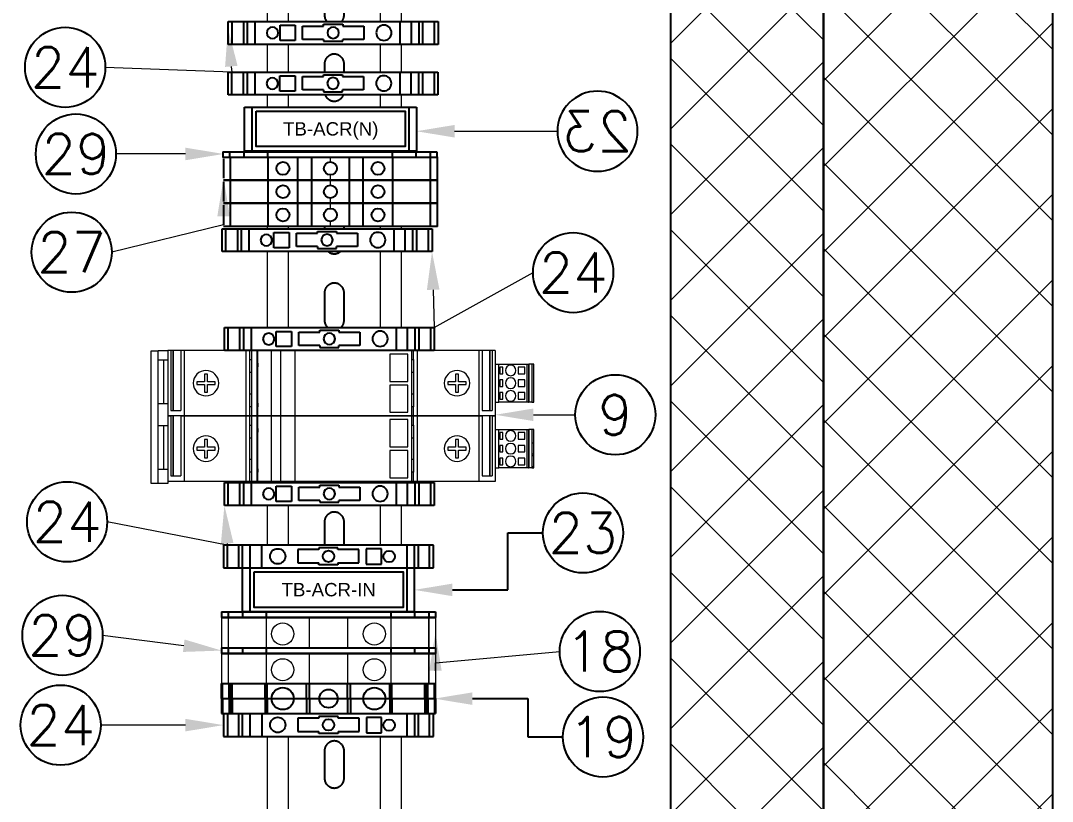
# Model space of a CAD drawing. Header units: millimetres. Extents: x 2205 to 3814, y 620 to 2277.
# Drawn here: x 3066.1 to 3336.4, y 934.2 to 1138.8 of the extents above; entities that cross this region are included whole.
import ezdxf
from ezdxf import colors
from ezdxf.entities.mleader import LeaderData, LeaderLine
from ezdxf.enums import TextEntityAlignment as Align
from ezdxf.math import Vec2, Vec3

# ---------------------------------------------------------------- set-up
doc = ezdxf.new("R2010")
doc.units = ezdxf.units.MM
doc.set_wipeout_variables(frame=1)
for name, color, linetype, lineweight in [('EL-achurados', 7, 'Continuous', 9), ('EL-componentes', 7, 'Continuous', 25), ('EL-Cotas', 7, 'Continuous', 18)]:
    doc.layers.add(name, color=color, linetype=linetype, lineweight=lineweight)
doc.styles.add('ROMANS', font='romans.shx', dxfattribs={"height": 14})
doc.styles.get("Standard").update_dxf_attribs({"font": 'arial.ttf'})

# ---------------------------------------------------------------- blocks, each defined once
blk = doc.blocks.new('*U17')
blk.add_wipeout([(91.17, 48.55), (641.17, 48.55), (641.17, 13.55), (91.17, 13.55)])
for points in [[(91.16, 48.55), (641.18, 48.55), (641.18, 13.55), (91.16, 13.55)], [(91.17, 43.05), (641.17, 43.05), (641.17, 19.05), (91.17, 19.05), (91.17, 31.05)]]:
    blk.add_lwpolyline(points, close=True)
at = {"layer": 'EL-componentes', "color": 7, "linetype": 'Continuous', "lineweight": 25}
for points in [[(385.14, 33.55), (381.67, 33.55), (378.2, 33.55), (375.42, 33.55), (375.42, 31.05), (375.42, 28.55), (378.2, 28.55), (381.67, 28.55), (385.14, 28.55), (386.75, 28.55), (387.55, 29.8), (388.35, 31.05), (387.55, 32.3), (386.75, 33.55), (385.14, 33.55)], [(405.14, 33.55), (401.67, 33.55), (398.2, 33.55), (395.42, 33.55), (395.42, 31.05), (395.42, 28.55), (398.2, 28.55), (401.67, 28.55), (405.14, 28.55), (406.75, 28.55), (407.55, 29.8), (408.35, 31.05), (407.55, 32.3), (406.75, 33.55), (405.14, 33.55)], [(425.14, 33.55), (421.67, 33.55), (418.2, 33.55), (415.42, 33.55), (415.42, 31.05), (415.42, 28.55), (418.2, 28.55), (421.67, 28.55), (425.14, 28.55), (426.75, 28.55), (427.55, 29.8), (428.35, 31.05), (427.55, 32.3), (426.75, 33.55), (425.14, 33.55)], [(445.14, 33.55), (441.67, 33.55), (438.2, 33.55), (435.42, 33.55), (435.42, 31.05), (435.42, 28.55), (438.2, 28.55), (441.67, 28.55), (445.14, 28.55), (446.75, 28.55), (447.55, 29.8), (448.35, 31.05), (447.55, 32.3), (446.75, 33.55), (445.14, 33.55)], [(465.14, 33.55), (461.67, 33.55), (458.2, 33.55), (455.42, 33.55), (455.42, 31.05), (455.42, 28.55), (458.2, 28.55), (461.67, 28.55), (465.14, 28.55), (466.75, 28.55), (467.55, 29.8), (468.35, 31.05), (467.55, 32.3), (466.75, 33.55), (465.14, 33.55)], [(485.14, 33.55), (481.67, 33.55), (478.2, 33.55), (475.42, 33.55), (475.42, 31.05), (475.42, 28.55), (478.2, 28.55), (481.67, 28.55), (485.14, 28.55), (486.75, 28.55), (487.55, 29.8), (488.35, 31.05), (487.55, 32.3), (486.75, 33.55), (485.14, 33.55)], [(505.14, 33.55), (501.67, 33.55), (498.2, 33.55), (495.42, 33.55), (495.42, 31.05), (495.42, 28.55), (498.2, 28.55), (501.67, 28.55), (505.14, 28.55), (506.75, 28.55), (507.55, 29.8), (508.35, 31.05), (507.55, 32.3), (506.75, 33.55), (505.14, 33.55)], [(525.14, 33.55), (521.67, 33.55), (518.2, 33.55), (515.42, 33.55), (515.42, 31.05), (515.42, 28.55), (518.2, 28.55), (521.67, 28.55), (525.14, 28.55), (526.75, 28.55), (527.55, 29.8), (528.35, 31.05), (527.55, 32.3), (526.75, 33.55), (525.14, 33.55)], [(545.14, 33.55), (541.67, 33.55), (538.2, 33.55), (535.42, 33.55), (535.42, 31.05), (535.42, 28.55), (538.2, 28.55), (541.67, 28.55), (545.14, 28.55), (546.75, 28.55), (547.55, 29.8), (548.35, 31.05), (547.55, 32.3), (546.75, 33.55), (545.14, 33.55)], [(565.14, 33.55), (561.67, 33.55), (558.2, 33.55), (555.42, 33.55), (555.42, 31.05), (555.42, 28.55), (558.2, 28.55), (561.67, 28.55), (565.14, 28.55), (566.75, 28.55), (567.55, 29.8), (568.35, 31.05), (567.55, 32.3), (566.75, 33.55), (565.14, 33.55)], [(585.14, 33.55), (581.67, 33.55), (578.2, 33.55), (575.42, 33.55), (575.42, 31.05), (575.42, 28.55), (578.2, 28.55), (581.67, 28.55), (585.14, 28.55), (586.75, 28.55), (587.55, 29.8), (588.35, 31.05), (587.55, 32.3), (586.75, 33.55), (585.14, 33.55)]]:
    blk.add_rational_spline(points, [1, 1, 1, 0.707107250279, 1, 0.707107250279, 1, 1, 1, 0.866024791583, 1, 0.866024791583, 1, 0.866024791583, 1], degree=2, knots=[0, 0, 0, 1, 1, 2.570795, 2.570795, 4.14159, 4.14159, 5.14159, 5.14159, 6.18879, 6.18879, 7.23599, 7.23599, 8.28319, 8.28319, 8.28319], dxfattribs=at)
blk = doc.blocks.new('1492-erl35')
at = {"color": 7, "linetype": 'Continuous', "lineweight": 20}
blk.add_wipeout([(0, -27.5), (6, -27.5), (6, 27.5), (0, 27.5)], dxfattribs=at).dxf.layer = 'EL-componentes'
at = {"layer": 'EL-componentes', "color": 7, "linetype": 'Continuous'}
for p, q in [((6, 27.5), (0, 27.5)), ((0, 27.5), (0, -27.5)), ((6, -27.5), (6, 27.5)), ((6, 26.5), (0, 26.5)), ((0, 23.5), (6, 23.5)), ((0, 22.5), (6, 22.5)), ((0, 20.5), (6, 20.5)), ((6, 17.5), (0, 17.5)), ((4.8, 8), (1.3, 8)), ((1.3, 8), (1.3, 2.5)), ((4.8, 2.5), (4.8, 8)), ((0.8, -2.5), (0.8, 2.5)), ((0.8, 2.5), (1.3, 2.5)), ((5.3, 2.5), (4.8, 2.5)), ((5.3, -2.5), (5.3, 2.5)), ((1.3, -2.5), (0.8, -2.5)), ((1.3, -2.5), (1.3, -8)), ((4.8, -8), (4.8, -2.5)), ((4.8, -8), (4.8, -2.5)), ((4.8, -2.5), (5.3, -2.5)), ((1.3, -8), (4.8, -8)), ((5, -9.91), (1, -9.91)), ((1, -9.91), (1, -13.91)), ((5, -13.91), (5, -9.91)), ((1, -13.91), (5, -13.91)), ((6, -20.5), (0, -20.5)), ((6, -22.5), (0, -22.5)), ((6, -23.5), (0, -23.5)), ((0, -26.5), (6, -26.5)), ((0, -27.5), (6, -27.5))]:
    blk.add_line(p, q, dxfattribs=at)
for centre, radius in [((3.05, 13.29), 2), ((3.05, 0), 1.5), ((3, -15.9), 1.5)]:
    blk.add_circle(centre, radius, dxfattribs=at)
blk = doc.blocks.new('1492-GM35')
at = {"linetype": 'Continuous'}
blk.add_wipeout([(-22.5, 0), (-22.5, -11.5), (22.5, -11.5), (22.5, 0)], dxfattribs=at).dxf.layer = 'EL-componentes'
at = {"layer": 'EL-componentes', "linetype": 'Continuous'}
for p, q in [((-22.5, -11.5), (-22.5, 0)), ((-22.5, 0), (22.5, 0)), ((-20.5, -11.5), (-20.5, 0)), ((20.5, 0), (20.5, -11.5)), ((22.5, 0), (22.5, -11.5)), ((22.5, -11.5), (-22.5, -11.5))]:
    blk.add_line(p, q, dxfattribs=at)
blk.add_lwpolyline([(-19.44, -1.03), (19.58, -1.03), (19.58, -10.35), (-19.44, -10.35)], close=True, dxfattribs=at)
blk = doc.blocks.new('1492-J4')
at = {"color": 7, "linetype": 'Continuous', "lineweight": 25}
blk.add_wipeout([(-3.05, 28), (3.05, 28), (3.05, -28), (-3.05, -28)], dxfattribs=at).dxf.layer = 'EL-componentes'
at = {"layer": 'EL-componentes', "color": 7, "linetype": 'Continuous', "lineweight": 25}
for p, q in [((-3.05, -28), (-3.05, 28)), ((2.55, 28), (-2.55, 28)), ((3.05, 28), (3.05, -28)), ((3.05, 26.28), (-3.05, 26.28)), ((3.05, 16.37), (-3.05, 16.37)), ((-3.05, 8.56), (3.05, 8.56)), ((3.05, 5.01), (-3.05, 5.01)), ((3.05, -4.91), (-3.05, -4.91)), ((-3.05, -8.58), (3.05, -8.58)), ((-3.05, -16.35), (3.05, -16.35)), ((-3.05, -26.23), (3.05, -26.23)), ((-3.05, -28), (3.05, -28))]:
    blk.add_line(p, q, dxfattribs=at)
at = {"layer": 'EL-componentes', "color": 8, "linetype": 'Continuous', "lineweight": 5}
for p, q in [((-3.05, 0), (-1.7, 0)), ((1.7, 0), (3.05, 0))]:
    blk.add_line(p, q, dxfattribs=at)
at = {"layer": 'EL-componentes', "color": 7, "linetype": 'Continuous', "lineweight": 25}
for centre in [(0, 12.47), (0, 0), (0, -12.45)]:
    blk.add_circle(centre, 1.7, dxfattribs=at)
blk = doc.blocks.new('1492-EBJ3')
at = {"color": 0, "lineweight": 25}
blk.add_wipeout([(-28, -1.5), (-28, 0), (28, 0), (28, -1.5)], dxfattribs=at)
for p, q in [((-28, 0), (28, 0)), ((-28, 0), (-28, -1.5)), ((-26.27, 0), (-26.27, -1.5)), ((-22.5, 0), (-22.5, -1.5)), ((-16.36, 0), (-16.36, -1.5)), ((28, -1.5), (-28, -1.5)), ((16.36, 0), (16.36, -1.5)), ((22.5, 0), (22.5, -1.5)), ((26.27, 0), (26.27, -1.5)), ((28, 0), (28, -1.5))]:
    blk.add_line(p, q, dxfattribs=at)
blk = doc.blocks.new('_TagCircle')
at = {"linetype": 'Continuous', "transparency": 16777216}
blk.add_wipeout([(-0.094, 3), (-0.282, 2.988), (-0.47, 2.965), (-0.655, 2.929), (-0.837, 2.882), (-1.017, 2.824), (-1.192, 2.755), (-1.363, 2.674), (-1.528, 2.584), (-1.687, 2.482), (-1.84, 2.372), (-1.985, 2.251), (-2.122, 2.122), (-2.251, 1.985), (-2.372, 1.84), (-2.482, 1.687), (-2.584, 1.528), (-2.674, 1.363), (-2.755, 1.192), (-2.824, 1.017), (-2.882, 0.837), (-2.929, 0.655), (-2.965, 0.47), (-2.988, 0.282), (-3, 0.094), (-3, -0.094), (-2.988, -0.282), (-2.965, -0.47), (-2.929, -0.655), (-2.882, -0.837), (-2.824, -1.017), (-2.755, -1.192), (-2.674, -1.363), (-2.584, -1.528), (-2.482, -1.687), (-2.372, -1.84), (-2.251, -1.985), (-2.122, -2.122), (-1.985, -2.251), (-1.84, -2.372), (-1.687, -2.482), (-1.528, -2.584), (-1.363, -2.674), (-1.192, -2.755), (-1.017, -2.824), (-0.837, -2.882), (-0.655, -2.929), (-0.47, -2.965), (-0.282, -2.988), (-0.094, -3), (0, -3), (0.094, -3), (0.282, -2.988), (0.47, -2.965), (0.655, -2.929), (0.837, -2.882), (1.017, -2.824), (1.192, -2.755), (1.363, -2.674), (1.528, -2.584), (1.687, -2.482), (1.84, -2.372), (1.985, -2.251), (1.985, -2.251), (2.122, -2.122), (2.251, -1.985), (2.372, -1.84), (2.482, -1.687), (2.584, -1.528), (2.674, -1.363), (2.755, -1.192), (2.824, -1.017), (2.882, -0.837), (2.929, -0.655), (2.965, -0.47), (2.988, -0.282), (3, 0), (3, 0.094), (2.988, 0.282), (2.976, 0.376), (2.965, 0.47), (2.929, 0.655), (2.882, 0.837), (2.824, 1.017), (2.755, 1.192), (2.674, 1.363), (2.584, 1.528), (2.482, 1.687), (2.372, 1.84), (2.251, 1.985), (2.122, 2.122), (1.985, 2.251), (1.84, 2.372), (1.687, 2.482), (1.548, 2.584), (1.363, 2.674), (1.192, 2.755), (1.017, 2.824), (0.837, 2.882), (0.655, 2.929), (0.47, 2.965), (0.282, 2.988), (0.094, 3)], dxfattribs=at)
at = {"color": 0, "linetype": 'ByBlock', "lineweight": -2, "transparency": 16777216}
blk.add_circle((0, 0), 3, dxfattribs=at)
at = {"layer": 'EL-Cotas', "color": 0, "transparency": 16777216, "style": 'ROMANS'}
blk.add_attdef('#', text='', height=3, dxfattribs=at).set_placement((0, -1.5), align=Align.CENTER)
blk = doc.blocks.new('*U38')
at = {"layer": 'EL-achurados'}
h = blk.add_hatch(dxfattribs=at)
h.set_pattern_fill('ANSI37', color=256, scale=5)
h.set_pattern_definition([(45, (-3556.94, -1282.605), (-11.22532, 11.22532), []), (135, (-3556.94, -1282.605), (-11.22532, -11.22532), [])])
h.paths.add_polyline_path([(0, 0), (40, 0), (40, -980), (0, -980)])
at = {"layer": 'EL-componentes'}
blk.add_lwpolyline([(0, 0), (40, 0), (40, -980), (0, -980)], close=True, dxfattribs=at)
blk = doc.blocks.new('*U42')
at = {"layer": 'EL-achurados'}
h = blk.add_hatch(dxfattribs=at)
h.set_pattern_fill('ANSI37', color=256, scale=5)
h.set_pattern_definition([(45, (-3536.94, -1222.605), (-11.22532, 11.22532), []), (135, (-3536.94, -1222.605), (-11.22532, -11.22532), [])])
h.paths.add_polyline_path([(0, 0), (60, 0), (60, -920), (0, -920)])
at = {"layer": 'EL-componentes'}
blk.add_lwpolyline([(0, 0), (60, 0), (60, -920), (0, -920)], close=True, dxfattribs=at)
blk = doc.blocks.new('4983-DS120-402')
at = {"color": 7, "linetype": 'Continuous', "lineweight": 13}
blk.add_wipeout([(14.25, 45), (14.25, 55.6), (3.75, 55.6), (3.75, 45), (0, 45), (0, -45), (0.1, -45), (0.1, -49.6), (36.6, -49.6), (36.6, -45), (36, -45), (36, 45), (32.25, 45), (32.25, 55.6), (21.75, 55.6), (21.75, 45)], dxfattribs=at)
for p, q in [((14.25, 55.6), (3.75, 55.6)), ((3.75, 55.6), (3.75, 55.1)), ((3.75, 55.1), (3.75, 54.22)), ((3.75, 55.1), (3.75, 54.22)), ((3.75, 55.1), (14.25, 55.1)), ((3.75, 54.11), (3.75, 54.22)), ((3.75, 54.11), (3.75, 54.22)), ((3.75, 54.22), (14.25, 54.22)), ((3.75, 46), (3.75, 54.11)), ((3.75, 46), (3.75, 54.11)), ((3.75, 54.11), (14.25, 54.11)), ((3.75, 54.11), (14.25, 54.11)), ((14.25, 55.1), (14.25, 55.6)), ((14.25, 55.1), (14.25, 54.22)), ((14.25, 55.1), (14.25, 54.22)), ((14.25, 54.11), (14.25, 54.22)), ((14.25, 54.11), (14.25, 54.22)), ((14.25, 54.11), (14.25, 46)), ((14.25, 54.11), (14.25, 46)), ((32.25, 55.6), (21.75, 55.6)), ((21.75, 55.6), (21.75, 55.1)), ((21.75, 55.1), (21.75, 54.22)), ((21.75, 55.1), (21.75, 54.22)), ((21.75, 55.1), (32.25, 55.1)), ((21.75, 54.11), (21.75, 54.22)), ((21.75, 54.11), (21.75, 54.22)), ((21.75, 54.22), (32.25, 54.22)), ((21.75, 46), (21.75, 54.11)), ((21.75, 46), (21.75, 54.11)), ((21.75, 54.11), (32.25, 54.11)), ((21.75, 54.11), (32.25, 54.11)), ((25.5, 55.6), (25.5, 55.1)), ((25.5, 55.6), (25.5, 55.1)), ((28.5, 55.6), (28.5, 55.1)), ((28.5, 55.6), (28.5, 55.1)), ((28.95, 55.6), (28.95, 55.1)), ((28.95, 55.6), (28.95, 55.1)), ((31.95, 55.6), (31.95, 55.1)), ((31.95, 55.6), (31.95, 55.1)), ((32.25, 55.1), (32.25, 55.6)), ((32.25, 55.1), (32.25, 54.22)), ((32.25, 55.1), (32.25, 54.22)), ((32.25, 54.11), (32.25, 54.22)), ((32.25, 54.11), (32.25, 54.22)), ((32.25, 54.11), (32.25, 46)), ((32.25, 54.11), (32.25, 46)), ((14.25, 53.73), (3.75, 53.73)), ((6.4, 53.1), (4.6, 53.1)), ((4.6, 53.1), (4.6, 51.3)), ((4.6, 51.3), (6.4, 51.3)), ((6.4, 51.3), (6.4, 53.1)), ((9.9, 53.1), (8.1, 53.1)), ((8.1, 53.1), (8.1, 51.3)), ((8.1, 51.3), (9.9, 51.3)), ((9.9, 51.3), (9.9, 53.1)), ((13.4, 53.1), (11.6, 53.1)), ((11.6, 53.1), (11.6, 51.3)), ((11.6, 51.3), (13.4, 51.3)), ((13.4, 51.3), (13.4, 53.1)), ((32.25, 53.73), (21.75, 53.73)), ((24.4, 53.1), (22.6, 53.1)), ((22.6, 53.1), (22.6, 51.3)), ((22.6, 51.3), (24.4, 51.3)), ((24.4, 51.3), (24.4, 53.1)), ((27.9, 53.1), (26.1, 53.1)), ((26.1, 53.1), (26.1, 51.3)), ((26.1, 51.3), (27.9, 51.3)), ((27.9, 51.3), (27.9, 53.1)), ((31.4, 53.1), (29.6, 53.1)), ((29.6, 53.1), (29.6, 51.3)), ((29.6, 51.3), (31.4, 51.3)), ((31.4, 51.3), (31.4, 53.1)), ((3.75, 45), (3.75, 46)), ((14.25, 46), (3.75, 46)), ((3.75, 45), (3.75, 46)), ((6.4, 47.05), (4.6, 47.05)), ((4.6, 47.05), (4.6, 46.3)), ((4.6, 46.3), (6.4, 46.3)), ((6.4, 46.3), (6.4, 47.05)), ((9.9, 47.05), (8.1, 47.05)), ((8.1, 47.05), (8.1, 46.3)), ((8.1, 46.3), (9.9, 46.3)), ((9.9, 46.3), (9.9, 47.05)), ((13.4, 47.05), (11.6, 47.05)), ((11.6, 47.05), (11.6, 46.3)), ((11.6, 46.3), (13.4, 46.3)), ((13.4, 46.3), (13.4, 47.05)), ((14.25, 45), (14.25, 46)), ((14.25, 45), (14.25, 46)), ((21.75, 45), (21.75, 46)), ((32.25, 46), (21.75, 46)), ((21.75, 45), (21.75, 46)), ((24.4, 47.05), (22.6, 47.05)), ((22.6, 47.05), (22.6, 46.3)), ((22.6, 46.3), (24.4, 46.3)), ((24.4, 46.3), (24.4, 47.05)), ((27.9, 47.05), (26.1, 47.05)), ((26.1, 47.05), (26.1, 46.3)), ((26.1, 46.3), (27.9, 46.3)), ((27.9, 46.3), (27.9, 47.05)), ((31.4, 47.05), (29.6, 47.05)), ((29.6, 47.05), (29.6, 46.3)), ((29.6, 46.3), (31.4, 46.3)), ((31.4, 46.3), (31.4, 47.05)), ((32.25, 45), (32.25, 46)), ((32.25, 45), (32.25, 46)), ((0, 45), (18, 45)), ((0, 45), (18, 45)), ((0, 45), (0, -45)), ((0, 44.19), (16.5, 44.19)), ((0, 44.19), (16.5, 44.19)), ((16.5, 43.63), (0, 43.63)), ((0, 43.42), (16.5, 43.42)), ((1.6, 43.63), (1.6, 43.42)), ((1.6, 43.63), (1.6, 43.42)), ((16.4, 43.63), (16.4, 43.42)), ((16.4, 43.63), (16.4, 43.42)), ((16.5, 41.37), (16.5, 44.19)), ((18, 45), (18, 40.5)), ((18, 45), (36, 45)), ((18, 44.19), (18, 45)), ((18, 45), (36, 45)), ((18, 44.19), (34.5, 44.19)), ((18, 44.19), (34.5, 44.19)), ((34.5, 43.63), (18, 43.63)), ((18, 43.42), (34.5, 43.42)), ((19.6, 43.63), (19.6, 43.42)), ((19.6, 43.63), (19.6, 43.42)), ((34.4, 43.63), (34.4, 43.42)), ((34.4, 43.63), (34.4, 43.42)), ((34.5, 41.37), (34.5, 44.19)), ((36, 45), (36, -45)), ((0, 41.37), (16.5, 41.37)), ((0, 41.37), (16.5, 41.37)), ((0, 40.5), (18, 40.5)), ((0, 40.5), (18, 40.5)), ((18, 40.5), (18, 41.37)), ((18, 41.37), (34.5, 41.37)), ((18, 41.37), (34.5, 41.37)), ((18, 40.5), (18, 23.5)), ((18, 23.5), (18, 40.5)), ((18, 40.5), (36, 40.5)), ((18, 40.5), (36, 40.5)), ((8.6, 37), (8.6, 34.9)), ((9.4, 37), (8.6, 37)), ((9.4, 34.9), (9.4, 37)), ((26.6, 37), (26.6, 34.9)), ((27.4, 37), (26.6, 37)), ((27.4, 34.9), (27.4, 37)), ((8.6, 34.9), (6.5, 34.9)), ((6.5, 34.9), (6.5, 34.1)), ((6.5, 34.1), (8.6, 34.1)), ((8.6, 34.1), (8.6, 32)), ((11.5, 34.9), (9.4, 34.9)), ((9.4, 32), (9.4, 34.1)), ((9.4, 34.1), (11.5, 34.1)), ((11.5, 34.1), (11.5, 34.9)), ((26.6, 34.9), (24.5, 34.9)), ((24.5, 34.9), (24.5, 34.1)), ((24.5, 34.1), (26.6, 34.1)), ((26.6, 34.1), (26.6, 32)), ((29.5, 34.9), (27.4, 34.9)), ((27.4, 32), (27.4, 34.1)), ((27.4, 34.1), (29.5, 34.1)), ((29.5, 34.1), (29.5, 34.9)), ((8.6, 32), (9.4, 32)), ((26.6, 32), (27.4, 32)), ((0, 23.5), (18, 23.5)), ((0, 23.5), (18, 23.5)), ((18, 23.5), (18, 22.5)), ((18, 23.5), (36, 23.5)), ((18, 22.5), (18, 23.5)), ((18, 23.5), (36, 23.5)), ((2.5, 22.5), (0, 22.5)), ((0, 22), (18, 22)), ((0, 22), (18, 22)), ((8.5, 21), (1, 21)), ((1, 21), (1, 16)), ((2.5, 22), (2.5, 22.5)), ((2.5, 22.5), (15.5, 22.5)), ((6, 22), (6, 22.5)), ((8.5, 16), (8.5, 21)), ((17, 21), (9.5, 21)), ((9.5, 21), (9.5, 16)), ((12, 22.5), (12, 22)), ((15.5, 22.5), (15.5, 22)), ((18, 22.5), (15.5, 22.5)), ((17, 16), (17, 21)), ((18, 22), (18, 22.5)), ((18, 22.5), (18, 22)), ((20.5, 22.5), (18, 22.5)), ((18, 22), (18, -10)), ((18, 22), (36, 22)), ((18, -10), (18, 22)), ((18, 22), (36, 22)), ((26.5, 21), (19, 21)), ((19, 21), (19, 16)), ((20.5, 22), (20.5, 22.5)), ((20.5, 22.5), (33.5, 22.5)), ((24, 22), (24, 22.5)), ((26.5, 16), (26.5, 21)), ((35, 21), (27.5, 21)), ((27.5, 21), (27.5, 16)), ((30, 22.5), (30, 22)), ((33.5, 22.5), (33.5, 22)), ((36, 22.5), (33.5, 22.5)), ((35, 16), (35, 21)), ((1, 16), (8.5, 16)), ((9.5, 16), (17, 16)), ((19, 16), (26.5, 16)), ((27.5, 16), (35, 16)), ((18, -10), (0, -10)), ((18, -10), (0, -10)), ((18, -10), (18, -14)), ((18, -14), (18, -10)), ((36, -10), (18, -10)), ((36, -10), (18, -10)), ((0, -14), (18, -14)), ((0, -14), (18, -14)), ((18, -14), (18, -16.5)), ((18, -16.5), (18, -14)), ((18, -14), (36, -14)), ((18, -14), (36, -14)), ((18, -16.5), (0, -16.5)), ((18, -16.5), (18, -20.5)), ((36, -16.5), (18, -16.5)), ((18, -20.5), (18, -16.5)), ((3.5, -20.25), (0, -20.25)), ((3.5, -20.25), (0, -20.25)), ((0, -20.5), (18, -20.5)), ((0, -22), (18, -22)), ((0, -22), (18, -22)), ((0, -22.5), (2.5, -22.5)), ((2.5, -22.5), (2.5, -22)), ((2.5, -22.5), (15.5, -22.5)), ((3.5, -20.25), (4.5, -20.25)), ((3.5, -20.25), (4.5, -20.25)), ((14.5, -20.25), (4.5, -20.25)), ((6, -22.5), (6, -22)), ((12, -22), (12, -22.5)), ((14.5, -20.25), (15.5, -20.25)), ((18, -20.25), (15.5, -20.25)), ((15.5, -22), (15.5, -22.5)), ((15.5, -22.5), (18, -22.5)), ((21.5, -20.25), (18, -20.25)), ((18, -20.5), (18, -22)), ((18, -20.5), (36, -20.5)), ((18, -22), (18, -20.5)), ((18, -22.5), (18, -22)), ((18, -22), (18, -22.5)), ((18, -22), (36, -22)), ((18, -22), (36, -22)), ((18, -22.5), (18, -23.5)), ((18, -23.5), (18, -22.5)), ((18, -22.5), (20.5, -22.5)), ((20.5, -22.5), (20.5, -22)), ((20.5, -22.5), (33.5, -22.5)), ((21.5, -20.25), (22.5, -20.25)), ((32.5, -20.25), (22.5, -20.25)), ((24, -22.5), (24, -22)), ((30, -22), (30, -22.5)), ((32.5, -20.25), (33.5, -20.25)), ((32.5, -20.25), (33.5, -20.25)), ((36, -20.25), (33.5, -20.25)), ((36, -20.25), (33.5, -20.25)), ((33.5, -22), (33.5, -22.5)), ((33.5, -22.5), (36, -22.5)), ((0, -23.5), (18, -23.5)), ((0, -23.5), (18, -23.5)), ((18, -23.5), (18, -40.5)), ((18, -23.5), (36, -23.5)), ((18, -40.5), (18, -23.5)), ((18, -23.5), (36, -23.5)), ((9.4, -32), (8.6, -32)), ((8.6, -32), (8.6, -34.1)), ((9.4, -34.1), (9.4, -32)), ((27.4, -32), (26.6, -32)), ((26.6, -32), (26.6, -34.1)), ((27.4, -34.1), (27.4, -32)), ((8.6, -34.1), (6.5, -34.1)), ((6.5, -34.1), (6.5, -34.9)), ((6.5, -34.9), (8.6, -34.9)), ((8.6, -34.9), (8.6, -37)), ((11.5, -34.1), (9.4, -34.1)), ((9.4, -37), (9.4, -34.9)), ((9.4, -34.9), (11.5, -34.9)), ((11.5, -34.9), (11.5, -34.1)), ((26.6, -34.1), (24.5, -34.1)), ((24.5, -34.1), (24.5, -34.9)), ((24.5, -34.9), (26.6, -34.9)), ((26.6, -34.9), (26.6, -37)), ((29.5, -34.1), (27.4, -34.1)), ((27.4, -37), (27.4, -34.9)), ((27.4, -34.9), (29.5, -34.9)), ((29.5, -34.9), (29.5, -34.1)), ((8.6, -37), (9.4, -37)), ((26.6, -37), (27.4, -37)), ((0, -40.5), (18, -40.5)), ((0, -40.5), (18, -40.5)), ((0, -41.37), (16.5, -41.37)), ((0, -41.37), (16.5, -41.37)), ((16.5, -44.19), (16.5, -41.37)), ((18, -40.5), (18, -45)), ((18, -40.5), (36, -40.5)), ((18, -41.37), (18, -40.5)), ((18, -40.5), (36, -40.5)), ((18, -41.37), (34.5, -41.37)), ((18, -41.37), (34.5, -41.37)), ((34.5, -44.19), (34.5, -41.37)), ((16.5, -43.42), (0, -43.42)), ((0, -43.63), (16.5, -43.63)), ((0, -44.19), (16.5, -44.19)), ((0, -44.19), (16.5, -44.19)), ((0, -45), (18, -45)), ((0, -45), (18, -45)), ((0.1, -45), (0.1, -47.6)), ((0.1, -45), (0.1, -47.6)), ((1.6, -43.63), (1.6, -43.42)), ((1.6, -43.63), (1.6, -43.42)), ((2.6, -46.1), (2.6, -45)), ((2.6, -46.1), (2.6, -45)), ((14.6, -46.1), (14.6, -45)), ((14.6, -46.1), (14.6, -45)), ((16.4, -43.63), (16.4, -43.42)), ((16.4, -43.63), (16.4, -43.42)), ((34.5, -43.42), (18, -43.42)), ((18, -43.63), (34.5, -43.63)), ((18, -45), (18, -44.19)), ((18, -44.19), (34.5, -44.19)), ((18, -44.19), (34.5, -44.19)), ((18, -45), (36, -45)), ((18, -45), (36, -45)), ((19.6, -43.63), (19.6, -43.42)), ((19.6, -43.63), (19.6, -43.42)), ((20.6, -46.1), (20.6, -45)), ((20.6, -46.1), (20.6, -45)), ((32.6, -46.1), (32.6, -45)), ((32.6, -46.1), (32.6, -45)), ((34.4, -43.63), (34.4, -43.42)), ((34.4, -43.63), (34.4, -43.42)), ((36, -45), (36.6, -45)), ((36.6, -45), (36.6, -47.6)), ((36.6, -45), (36.6, -47.6)), ((36.6, -47.6), (0.1, -47.6)), ((0.1, -49.6), (0.1, -47.6)), ((36.6, -47.6), (0.1, -47.6)), ((0.1, -49.6), (0.1, -47.6)), ((2.6, -47.6), (2.6, -46.1)), ((2.6, -47.6), (2.6, -46.1)), ((14.6, -46.1), (2.6, -46.1)), ((14.6, -46.1), (2.6, -46.1)), ((14.6, -47.6), (14.6, -46.1)), ((14.6, -47.6), (14.6, -46.1)), ((20.6, -47.6), (20.6, -46.1)), ((32.6, -46.1), (20.6, -46.1)), ((20.6, -47.6), (20.6, -46.1)), ((32.6, -46.1), (20.6, -46.1)), ((32.6, -47.6), (32.6, -46.1)), ((32.6, -47.6), (32.6, -46.1)), ((36.6, -47.6), (36.6, -49.6)), ((36.6, -47.6), (36.6, -49.6)), ((36.6, -49.6), (0.1, -49.6)), ((36.6, -49.6), (0.1, -49.6))]:
    blk.add_line(p, q, dxfattribs=at)
for centre, radius, start, end in [((5.5, 49.25), 1.45, 0, 180), ((5.5, 49.25), 1.45, 180, 0), ((9, 49.25), 1.45, 0, 180), ((9, 49.25), 1.45, 180, 0), ((12.5, 49.25), 1.45, 0, 180), ((12.5, 49.25), 1.45, 180, 0), ((23.5, 49.25), 1.45, 0, 180), ((23.5, 49.25), 1.45, 180, 0), ((27, 49.25), 1.45, 0, 180), ((27, 49.25), 1.45, 180, 0), ((30.5, 49.25), 1.45, 0, 180), ((30.5, 49.25), 1.45, 180, 0), ((9, 34.5), 3.5, 0, 180), ((9, 34.5), 3.5, 0, 180), ((27, 34.5), 3.5, 0, 180), ((27, 34.5), 3.5, 0, 180), ((9, 34.5), 3.5, 180, 0), ((9, 34.5), 3.5, 180, 0), ((27, 34.5), 3.5, 180, 0), ((27, 34.5), 3.5, 180, 0), ((9, -34.5), 3.5, 0, 180), ((9, -34.5), 3.5, 0, 180), ((27, -34.5), 3.5, 0, 180), ((27, -34.5), 3.5, 0, 180), ((9, -34.5), 3.5, 180, 0), ((9, -34.5), 3.5, 180, 0), ((27, -34.5), 3.5, 180, 0), ((27, -34.5), 3.5, 180, 0)]:
    blk.add_arc(centre, radius, start, end, dxfattribs=at)
blk = doc.blocks.new('1492-J6')
blk.add_wipeout([(-7.9, 28.01), (0, 28.01), (0, -28.01), (-7.9, -28.01)])
at = {"color": 0, "linetype": 'Continuous', "lineweight": 0}
for p, q in [((0, 28.01), (-7.9, 28.01)), ((-7.9, 26.27), (0, 26.27)), ((0, 26.27), (-7.9, 26.27)), ((0, 16.36), (-7.9, 16.36)), ((0, 5), (-7.9, 5)), ((-7.9, -5), (0, -5)), ((0, -16.36), (-7.9, -16.36)), ((0, -26.27), (-7.9, -26.27)), ((0, -28.01), (-7.9, -28.01))]:
    blk.add_line(p, q, dxfattribs=at)
for p, q in [((-7.9, -28.01), (-7.9, 28.01)), ((0, -28.01), (0, 28.01))]:
    blk.add_line(p, q)
for centre, start, end in [((-4.3, 12), 0, 180), ((-4.3, 12), 180, 0), ((-4.3, -12), 0, 180), ((-4.3, -12), 180, 0)]:
    blk.add_arc(centre, 2.9, start, end, dxfattribs=at)
blk = doc.blocks.new('1492-JG6')
at = {"color": 7}
blk.add_wipeout([(-28.01, 0), (-28.01, -7.9), (28.01, -7.9), (28.01, 0)], dxfattribs=at)
for p, q in [((-28.01, -3.95), (-28.01, 0)), ((28.01, 0), (-28.01, 0)), ((-27.75, -3.95), (-27.75, 0)), ((-26.01, -3.95), (-26.01, 0)), ((-25.78, -3.95), (-25.78, 0)), ((-25.22, -3.95), (-25.22, 0)), ((-16.6, -3.95), (-16.6, 0)), ((-16.06, -3.95), (-16.06, 0)), ((-5.76, -3.95), (-5.76, 0)), ((-5, -3.95), (-5, 0)), ((5, -3.95), (5, 0)), ((5.76, -3.95), (5.76, 0)), ((16.06, -3.95), (16.06, 0)), ((16.6, -3.95), (16.6, 0)), ((25.22, -3.95), (25.22, 0)), ((25.78, -3.95), (25.78, 0)), ((26.01, -3.95), (26.01, 0)), ((27.75, -3.95), (27.75, 0)), ((28.01, -3.95), (28.01, 0)), ((-28.01, -3.95), (-28.01, -7.9)), ((28.01, -3.95), (-28.01, -3.95)), ((-27.75, -3.95), (-27.75, -7.9)), ((-26.01, -3.95), (-26.01, -7.9)), ((-25.78, -3.95), (-25.78, -7.9)), ((-25.22, -3.95), (-25.22, -7.9)), ((-16.6, -3.95), (-16.6, -7.9)), ((-16.06, -3.95), (-16.06, -7.9)), ((-5.76, -3.95), (-5.76, -7.9)), ((-5, -3.95), (-5, -7.9)), ((5, -3.95), (5, -7.9)), ((5.76, -3.95), (5.76, -7.9)), ((16.06, -3.95), (16.06, -7.9)), ((16.6, -3.95), (16.6, -7.9)), ((25.22, -3.95), (25.22, -7.9)), ((25.78, -3.95), (25.78, -7.9)), ((26.01, -3.95), (26.01, -7.9)), ((27.75, -3.95), (27.75, -7.9)), ((28.01, -3.95), (28.01, -7.9)), ((28.01, -7.9), (-28.01, -7.9))]:
    blk.add_line(p, q, dxfattribs=at)
for centre, radius, start, end in [((-12, -3.95), 2.9, 90, 180), ((-12, -3.95), 2.9, 360, 90), ((0, -3.95), 2.4, 0, 180), ((12, -3.95), 2.9, 90, 180), ((12, -3.95), 2.9, 360, 90), ((-12, -3.95), 2.9, 180, 270), ((-12, -3.95), 2.9, 270, 0), ((0, -3.95), 2.4, 180, 0), ((12, -3.95), 2.9, 180, 270), ((12, -3.95), 2.9, 270, 0)]:
    blk.add_arc(centre, radius, start, end, dxfattribs=at)

msp = doc.modelspace()

# ---------------------------------------------------------------- block references
at = {"color": 1, "linetype": 'Continuous', "lineweight": 25}
for name, p in [('*U38', (3236.389, 1839.036)), ('*U42', (3276.389, 1779.036))]:
    msp.add_blockref(name, p, dxfattribs=at)
at = {"layer": 'EL-Cotas', "color": 7, "linetype": 'Continuous', "lineweight": 5, "ltscale": 0.1, "rotation": 270}
msp.add_blockref('*U17', (3117.209, 1525.511), dxfattribs=at)

# ---------------------------------------------------------------- next in the draw order: block references
at = {"color": 7, "linetype": 'Continuous', "lineweight": 5, "rotation": 90}
msp.add_blockref('1492-J4', (3147.256, 1100.054), dxfattribs=at)
at = {"layer": 'EL-componentes', "xscale": -1, "rotation": 270}
for name, p in [('1492-erl35', (3147.958, 1132.561)), ('1492-erl35', (3147.914, 1119.302)), ('1492-erl35', (3146.359, 1078.247)), ('1492-J6', (3146.745, 982.349)), ('1492-J6', (3146.745, 972.961))]:
    msp.add_blockref(name, p, dxfattribs=at)
at = {"layer": 'EL-componentes', "ltscale": 0.1}
ref = msp.add_blockref('1492-GM35', (3147.257, 1116.104), dxfattribs=at)
ref.add_attrib('TB', 'TB-ACR(N)', dxfattribs={"layer": '0', "color": 7, "linetype": 'Continuous', "ltscale": 0.1, "height": 3.5}).set_placement((3147.329, 1110.415), align=Align.MIDDLE_CENTER)
at = {"layer": 'EL-componentes', "xscale": 0.9533333333333334, "yscale": 0.9533333333333334, "zscale": 0.9533333333333334, "rotation": 270}
msp.add_blockref('4983-DS120-402', (3147.527, 1052.349), dxfattribs=at)
at = {"layer": 'EL-componentes', "ltscale": 0.1}
ref = msp.add_blockref('1492-GM35', (3146.726, 995.349), dxfattribs=at)
ref.add_attrib('TB', 'TB-ACR-IN', dxfattribs={"layer": '0', "color": 7, "linetype": 'Continuous', "ltscale": 0.1, "height": 3.5}).set_placement((3146.798, 989.66), align=Align.MIDDLE_CENTER)
at = {"layer": 'EL-componentes', "rotation": 90.00000000000004}
msp.add_blockref('1492-erl35', (3146.745, 951.161), dxfattribs=at)

# ---------------------------------------------------------------- next in the draw order: block references
at = {"color": 7, "linetype": 'Continuous', "lineweight": 5, "rotation": 90}
msp.add_blockref('1492-J4', (3147.256, 1093.954), dxfattribs=at)
at = {"layer": 'EL-componentes'}
for p in [(3147.087, 1104.378), (3146.736, 983.849)]:
    msp.add_blockref('1492-EBJ3', p, dxfattribs=at)
at = {"layer": 'EL-componentes', "xscale": -1, "rotation": 270}
for p in [(3146.965, 1052.349), (3146.965, 1011.745)]:
    msp.add_blockref('1492-erl35', p, dxfattribs=at)
at = {"layer": 'EL-componentes', "rotation": 90.00000000000004}
msp.add_blockref('1492-erl35', (3146.726, 995.349), dxfattribs=at)
at = {"layer": 'EL-componentes', "xscale": -1}
msp.add_blockref('1492-JG6', (3146.745, 965.061), dxfattribs=at)

# ---------------------------------------------------------------- next in the draw order: leaders
at = {"layer": 'EL-Cotas', "color": 7, "linetype": 'Continuous', "lineweight": 5, "ltscale": 0.1}
ml = msp.add_multileader_block('Standard', dxfattribs=at)
ml.set_content('_TagCircle', color=7, scale=3.5)
ml.set_attribute('#', '24', width=0)
ml.set_leader_properties(color=256, linetype='ByLayer', lineweight=-1)
ml.build(insert=Vec2(0, 0))
ml.multileader.update_dxf_attribs({"has_dogleg": 0, "text_right_attachment_type": 6, "dogleg_length": 1, "arrow_head_size": 10, "scale": 2})
ctx = ml.context
ctx.base_point, ctx.scale, ctx.char_height, ctx.arrow_head_size, ctx.landing_gap_size, ctx.plane_origin = Vec3(3067.256, 1126.538), 2, 8, 10, 4, Vec3(3117.438, 1142.687)
ctx.right_attachment = 6
notes = []
notes.append((ctx, [(0, (1, 1, 0), (3090.256, 1126.538), (-1, 0), 2, [(1, [(3120.395, 1136.754), (3121.414, 1125.302)], 0, [])])]))
ctx.block.insert = Vec3(3077.756, 1126.538)
ml = msp.add_multileader_block('Standard', dxfattribs=at)
ml.set_content('_TagCircle', color=7, scale=3.5)
ml.set_attribute('#', '9', width=0)
ml.set_leader_properties(color=256, linetype='ByLayer', lineweight=-1)
ml.build(insert=Vec2(0, 0))
ml.multileader.update_dxf_attribs({"has_dogleg": 0, "text_right_attachment_type": 6, "dogleg_length": 1, "arrow_head_size": 10, "scale": 2})
ctx = ml.context
ctx.base_point, ctx.scale, ctx.char_height, ctx.arrow_head_size, ctx.landing_gap_size, ctx.plane_origin = Vec3(3211.387, 1035.484), 2, 8, 10, 4, Vec3(3209.333, 1068.668)
ctx.right_attachment = 6
notes.append((ctx, [(0, (1, 1, 0), (3209.387, 1035.484), (1, 0), 2, [(0, [(3190.427, 1035.484)], 0, [])])]))
ctx.block.insert = Vec3(3221.887, 1035.484)
for ctx, leaders in notes:
    for number, flags, end, landing, length, lines in leaders:
        leader = LeaderData()
        leader.index, (leader.has_last_leader_line, leader.has_dogleg_vector, leader.attachment_direction) = number, flags
        leader.last_leader_point, leader.dogleg_vector, leader.dogleg_length = Vec3(end), Vec3(landing), length
        for number, points, colour, breaks in lines:
            line = LeaderLine()
            line.index, line.vertices, line.color, line.breaks = number, Vec3.list(points), colors.encode_raw_color(colour), breaks
            leader.lines.append(line)
        ctx.leaders.append(leader)

# ---------------------------------------------------------------- next in the draw order: block references
at = {"color": 7, "linetype": 'Continuous', "lineweight": 5, "rotation": 90}
msp.add_blockref('1492-J4', (3147.256, 1087.854), dxfattribs=at)

# ---------------------------------------------------------------- next in the draw order: leaders
at = {"color": 7, "linetype": 'Continuous', "lineweight": 5, "ltscale": 0.1}
ml = msp.add_multileader_block('Standard', dxfattribs=at)
ml.set_content('_TagCircle', color=7, scale=3.5)
ml.set_attribute('#', '23', width=0)
ml.set_leader_properties(color=256, linetype='ByLayer', lineweight=-1)
ml.build(insert=Vec2(0, 0))
ml.multileader.update_dxf_attribs({"text_right_attachment_type": 6, "dogleg_length": 4.597, "arrow_head_size": 10, "scale": 2})
ctx = ml.context
ctx.base_point, ctx.scale, ctx.char_height, ctx.arrow_head_size, ctx.landing_gap_size, ctx.plane_origin = Vec3(3202.911, 1004.527), 2, 7.5, 10, 4, Vec3(3169.226, 958.399)
ctx.right_attachment = 6
notes = []
notes.append((ctx, [(0, (1, 1, 0), (3193.717, 1004.527), (1, 0), 9.195, [(0, [(3169.226, 989.599), (3193.717, 989.599)], 0, [])])]))
ctx.block.insert = Vec3(3213.411, 1004.527)
ml = msp.add_multileader_block('Standard', dxfattribs=at)
ml.set_content('_TagCircle', color=7, scale=3.5)
ml.set_attribute('#', '19', width=0)
ml.set_leader_properties(color=256, linetype='ByLayer', lineweight=-1)
ml.build(insert=Vec2(0, 0))
ml.multileader.update_dxf_attribs({"text_right_attachment_type": 6, "dogleg_length": 4.597, "arrow_head_size": 10, "scale": 2})
ctx = ml.context
ctx.base_point, ctx.scale, ctx.char_height, ctx.arrow_head_size, ctx.landing_gap_size, ctx.plane_origin = Vec3(3208.15, 951.05), 2, 7.5, 10, 4, Vec3(3174.465, 929.899)
ctx.right_attachment = 6
notes.append((ctx, [(0, (1, 1, 0), (3198.955, 951.05), (1, 0), 9.195, [(0, [(3174.465, 961.099), (3198.955, 961.099)], 0, [])])]))
ctx.block.insert = Vec3(3218.65, 951.05)
at = {"layer": 'EL-Cotas', "color": 7, "linetype": 'Continuous', "lineweight": 5, "ltscale": 0.1}
ml = msp.add_multileader_block('Standard', dxfattribs=at)
ml.set_content('_TagCircle', color=7, scale=-3.5)
ml.set_attribute('#', '23', width=0)
ml.set_leader_properties(color=256, linetype='ByLayer', lineweight=-1)
ml.build(insert=Vec2(0, 0))
ml.multileader.update_dxf_attribs({"has_dogleg": 0, "text_right_attachment_type": 6, "dogleg_length": 1, "arrow_head_size": 10, "scale": 2})
ctx = ml.context
ctx.base_point, ctx.scale, ctx.char_height, ctx.arrow_head_size, ctx.landing_gap_size, ctx.plane_origin = Vec3(3206.718, 1109.795), 2, 8, 10, 4, Vec3(3178.306, 1109.795)
ctx.right_attachment, ctx.text_align_type = 6, 2
notes.append((ctx, [(0, (1, 1, 0), (3204.718, 1109.795), (1, 0), 2, [(0, [(3169.757, 1109.795)], 0, [])])]))
ctx.block.insert, ctx.block.scale = Vec3(3217.218, 1109.795), Vec3(-3.5, 3.5, 3.5)
ml = msp.add_multileader_block('Standard', dxfattribs=at)
ml.set_content('_TagCircle', color=7, scale=3.5)
ml.set_attribute('#', '29', width=0)
ml.set_leader_properties(color=256, linetype='ByLayer', lineweight=-1)
ml.build(insert=Vec2(0, 0))
ml.multileader.update_dxf_attribs({"has_dogleg": 0, "text_right_attachment_type": 6, "dogleg_length": 1, "arrow_head_size": 10, "scale": 2})
ctx = ml.context
ctx.base_point, ctx.scale, ctx.char_height, ctx.arrow_head_size, ctx.landing_gap_size, ctx.plane_origin = Vec3(3070.065, 1103.84), 2, 8, 10, 4, Vec3(3120.246, 1103.744)
ctx.right_attachment = 6
notes.append((ctx, [(0, (1, 1, 0), (3093.065, 1103.84), (-1, 0), 2, [(0, [(3119.256, 1103.84)], 0, [])])]))
ctx.block.insert = Vec3(3080.565, 1103.84)
ml = msp.add_multileader_block('Standard', dxfattribs=at)
ml.set_content('_TagCircle', color=7, scale=3.5)
ml.set_attribute('#', '24', width=0)
ml.set_leader_properties(color=256, linetype='ByLayer', lineweight=-1)
ml.build(insert=Vec2(0, 0))
ml.multileader.update_dxf_attribs({"has_dogleg": 0, "text_right_attachment_type": 6, "dogleg_length": 1, "arrow_head_size": 10, "scale": 2})
ctx = ml.context
ctx.base_point, ctx.scale, ctx.char_height, ctx.arrow_head_size, ctx.landing_gap_size, ctx.plane_origin = Vec3(3200.34, 1072.748), 2, 8, 10, 4, Vec3(3250.522, 1088.896)
ctx.right_attachment = 6
notes.append((ctx, [(1, (1, 1, 0), (3198.34, 1072.748), (1, 0), 2, [(1, [(3173.859, 1078.247), (3174.465, 1058.349)], 0, [])])]))
ctx.block.insert = Vec3(3210.84, 1072.748)
ml = msp.add_multileader_block('Standard', dxfattribs=at)
ml.set_content('_TagCircle', color=7, scale=3.5)
ml.set_attribute('#', '24', width=0)
ml.set_leader_properties(color=256, linetype='ByLayer', lineweight=-1)
ml.build(insert=Vec2(0, 0))
ml.multileader.update_dxf_attribs({"has_dogleg": 0, "text_right_attachment_type": 6, "dogleg_length": 1, "arrow_head_size": 10, "scale": 2})
ctx = ml.context
ctx.base_point, ctx.scale, ctx.char_height, ctx.arrow_head_size, ctx.landing_gap_size, ctx.plane_origin = Vec3(3067.762, 1007.433), 2, 8, 10, 4, Vec3(3123.675, 1014.221)
ctx.right_attachment = 6
notes.append((ctx, [(0, (1, 1, 0), (3090.762, 1007.433), (-1, 0), 2, [(1, [(3119.465, 1011.745), (3120.226, 1001.349)], 0, [])])]))
ctx.block.insert = Vec3(3078.262, 1007.433)
ml = msp.add_multileader_block('Standard', dxfattribs=at)
ml.set_content('_TagCircle', color=7, scale=3.5)
ml.set_attribute('#', '18', width=0)
ml.set_leader_properties(color=256, linetype='ByLayer', lineweight=-1)
ml.build(insert=Vec2(0, 0))
ml.multileader.update_dxf_attribs({"has_dogleg": 0, "text_right_attachment_type": 6, "dogleg_length": 1, "arrow_head_size": 10, "scale": 2})
ctx = ml.context
ctx.base_point, ctx.scale, ctx.char_height, ctx.arrow_head_size, ctx.landing_gap_size, ctx.plane_origin = Vec3(3207.322, 973.457), 2, 8, 10, 4, Vec3(3208.738, 1006.478)
ctx.right_attachment = 6
notes.append((ctx, [(0, (1, 1, 0), (3206.12, 973.457), (1, 0), 1.202, [(1, [(3174.755, 978.399), (3174.755, 970.499)], 0, [])])]))
ctx.block.insert = Vec3(3217.822, 973.457)
ml = msp.add_multileader_block('Standard', dxfattribs=at)
ml.set_content('_TagCircle', color=7, scale=3.5)
ml.set_attribute('#', '24', width=0)
ml.set_leader_properties(color=256, linetype='ByLayer', lineweight=-1)
ml.build(insert=Vec2(0, 0))
ml.multileader.update_dxf_attribs({"has_dogleg": 0, "text_right_attachment_type": 6, "dogleg_length": 1, "arrow_head_size": 10, "scale": 2})
ctx = ml.context
ctx.base_point, ctx.scale, ctx.char_height, ctx.arrow_head_size, ctx.landing_gap_size, ctx.plane_origin = Vec3(3066.081, 954.161), 2, 8, 10, 4, Vec3(3116.377, 954.292)
ctx.right_attachment = 6
notes.append((ctx, [(0, (1, 1, 0), (3089.081, 954.161), (-1, 0), 2, [(0, [(3119.245, 954.161)], 0, [])])]))
ctx.block.insert = Vec3(3076.581, 954.161)
for ctx, leaders in notes:
    for number, flags, end, landing, length, lines in leaders:
        leader = LeaderData()
        leader.index, (leader.has_last_leader_line, leader.has_dogleg_vector, leader.attachment_direction) = number, flags
        leader.last_leader_point, leader.dogleg_vector, leader.dogleg_length = Vec3(end), Vec3(landing), length
        for number, points, colour, breaks in lines:
            line = LeaderLine()
            line.index, line.vertices, line.color, line.breaks = number, Vec3.list(points), colors.encode_raw_color(colour), breaks
            leader.lines.append(line)
        ctx.leaders.append(leader)

# ---------------------------------------------------------------- next in the draw order: block references
at = {"layer": 'EL-componentes'}
msp.add_blockref('1492-EBJ3', (3146.736, 974.449), dxfattribs=at)

# ---------------------------------------------------------------- next in the draw order: leaders
at = {"layer": 'EL-Cotas', "color": 7, "linetype": 'Continuous', "lineweight": 5, "ltscale": 0.1}
ml = msp.add_multileader_block('Standard', dxfattribs=at)
ml.set_content('_TagCircle', color=7, scale=3.5)
ml.set_attribute('#', '27', width=0)
ml.set_leader_properties(color=256, linetype='ByLayer', lineweight=-1)
ml.build(insert=Vec2(0, 0))
ml.multileader.update_dxf_attribs({"has_dogleg": 0, "text_right_attachment_type": 6, "dogleg_length": 1, "arrow_head_size": 10, "scale": 2})
ctx = ml.context
ctx.base_point, ctx.scale, ctx.char_height, ctx.arrow_head_size, ctx.landing_gap_size, ctx.plane_origin = Vec3(3068.955, 1078.09), 2, 8, 10, 4, Vec3(3119.137, 1094.238)
ctx.right_attachment = 6
notes = []
notes.append((ctx, [(0, (1, 1, 0), (3091.955, 1078.09), (-1, 0), 2, [(1, [(3119.256, 1097.504), (3119.256, 1085.304)], 0, [])])]))
ctx.block.insert = Vec3(3079.455, 1078.09)
for ctx, leaders in notes:
    for number, flags, end, landing, length, lines in leaders:
        leader = LeaderData()
        leader.index, (leader.has_last_leader_line, leader.has_dogleg_vector, leader.attachment_direction) = number, flags
        leader.last_leader_point, leader.dogleg_vector, leader.dogleg_length = Vec3(end), Vec3(landing), length
        for number, points, colour, breaks in lines:
            line = LeaderLine()
            line.index, line.vertices, line.color, line.breaks = number, Vec3.list(points), colors.encode_raw_color(colour), breaks
            leader.lines.append(line)
        ctx.leaders.append(leader)

# ---------------------------------------------------------------- next in the draw order: leaders
ml = msp.add_multileader_block('Standard', dxfattribs=at)
ml.set_content('_TagCircle', color=7, scale=3.5)
ml.set_attribute('#', '29', width=0)
ml.set_leader_properties(color=256, linetype='ByLayer', lineweight=-1)
ml.build(insert=Vec2(0, 0))
ml.multileader.update_dxf_attribs({"has_dogleg": 0, "text_right_attachment_type": 6, "dogleg_length": 1, "arrow_head_size": 10, "scale": 2})
ctx = ml.context
ctx.base_point, ctx.scale, ctx.char_height, ctx.arrow_head_size, ctx.landing_gap_size, ctx.plane_origin = Vec3(3066.551, 977.689), 2, 8, 10, 4, Vec3(3119.258, 982.339)
ctx.right_attachment = 6
notes = []
notes.append((ctx, [(0, (1, 1, 0), (3089.551, 977.689), (-1, 0), 2, [(0, [(3118.736, 973.699)], 0, [])])]))
ctx.block.insert = Vec3(3077.051, 977.689)
for ctx, leaders in notes:
    for number, flags, end, landing, length, lines in leaders:
        leader = LeaderData()
        leader.index, (leader.has_last_leader_line, leader.has_dogleg_vector, leader.attachment_direction) = number, flags
        leader.last_leader_point, leader.dogleg_vector, leader.dogleg_length = Vec3(end), Vec3(landing), length
        for number, points, colour, breaks in lines:
            line = LeaderLine()
            line.index, line.vertices, line.color, line.breaks = number, Vec3.list(points), colors.encode_raw_color(colour), breaks
            leader.lines.append(line)
        ctx.leaders.append(leader)

doc.saveas('drawing.dxf')
